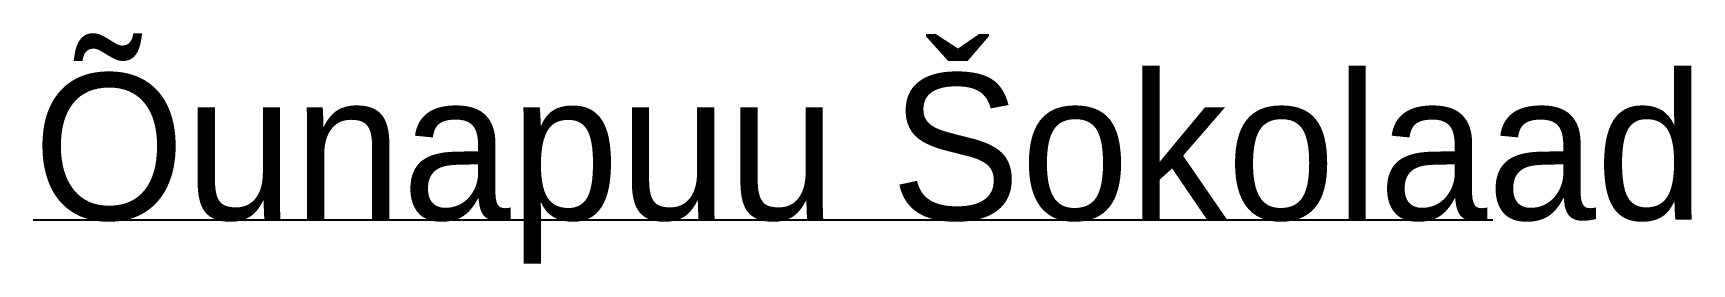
# Model space of a CAD drawing. Header units: metres. Extents: x 0 to 1136, y -30 to 128.
import ezdxf

# ---------------------------------------------------------------- set-up
doc = ezdxf.new("R2010")
doc.units = ezdxf.units.M
doc.layers.add('Puud', color=7, linetype='Continuous')

msp = doc.modelspace()

# ---------------------------------------------------------------- linework, layer by layer
at = {"layer": 'Puud'}
msp.add_line((0, 0), (1000, 0), dxfattribs=at)

# ---------------------------------------------------------------- texts
msp.add_text('Õunapuu Šokolaad', height=100, dxfattribs=at).set_placement((0, 0))

doc.saveas('drawing.dxf')
